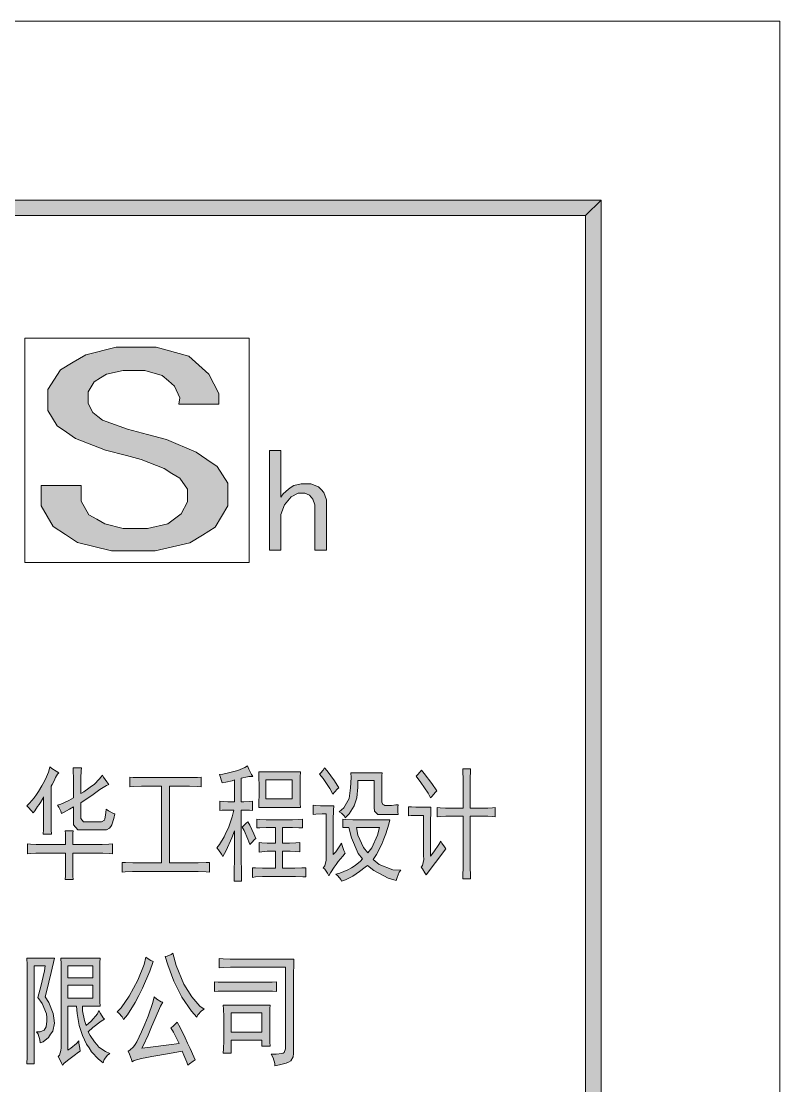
# Model space of a CAD drawing. Header units: millimetres. Extents: x 261 to 114907, y 32 to 1998430.
# Drawn here: x 110025 to 114907, y 1991581 to 1998430 of the extents above; entities that cross this region are included whole.
import ezdxf

# ---------------------------------------------------------------- set-up
doc = ezdxf.new("R2010")
doc.units = ezdxf.units.MM

msp = doc.modelspace()

# ---------------------------------------------------------------- hatches: boundary and pattern name
h = msp.add_hatch(color=0)
h.dxf.hatch_style = 2
h.paths.add_polyline_path([(113756.8, 1997279.2), (113656.8, 1997179.3), (17014.1, 1997179.3), (16914.1, 1997279.2)])
h = msp.add_hatch(color=0)
h.dxf.hatch_style = 2
h.paths.add_polyline_path([(113756.8, 1928283.3), (113656.8, 1928383.3), (113656.8, 1997179.3), (113756.8, 1997279.2)])
h = msp.add_hatch(color=0)
h.dxf.hatch_style = 2
h.paths.add_polyline_path([(111354, 1995397.4), (111354, 1995311.2), (111272.6, 1995174.6), (111191.1, 1995124.2), (111109.7, 1995073.8), (110888.2, 1995022.9), (110747.7, 1995022.9), (110607.2, 1995022.9), (110388.3, 1995075.5), (110309.9, 1995128.1), (110231, 1995180.2), (110152.6, 1995311.2), (110152.6, 1995390.1), (110152.6, 1995442.2), (110410.7, 1995442.2), (110410.7, 1995397.4), (110410.7, 1995341.4), (110461.1, 1995255.2), (110512, 1995225.5), (110562.4, 1995195.3), (110680.5, 1995165.6), (110747.7, 1995165.6), (110837.3, 1995165.6), (110969.6, 1995197), (111011.4, 1995228.9), (111053.7, 1995260.8), (111095.9, 1995337.5), (111095.9, 1995382.3), (111095.9, 1995419.8), (111045.5, 1995489.2), (110994.6, 1995521.1), (110944.2, 1995553), (110798.1, 1995610.7), (110702.9, 1995637), (110568, 1995670.6), (110374.1, 1995745.6), (110315.5, 1995787), (110256.5, 1995827.9), (110197.4, 1995925.3), (110197.4, 1995981.3), (110197.4, 1996060.2), (110278.9, 1996187.3), (110360.3, 1996236), (110441.8, 1996284.7), (110635.2, 1996333.4), (110747.7, 1996333.4), (110893.8, 1996333.4), (111104.1, 1996275.2), (111168.7, 1996217.4), (111233.4, 1996159.3), (111298, 1996033.9), (111298, 1995966.7), (111039.9, 1995966.7), (111045.5, 1996007.6), (111011.4, 1996082.6), (110972.2, 1996116.2), (110933, 1996149.8), (110820.5, 1996183.4), (110747.7, 1996183.4), (110680.5, 1996183.4), (110573.6, 1996159.3), (110534.4, 1996134.7), (110495.2, 1996110.6), (110455.5, 1996045.1), (110455.5, 1996003.7), (110455.5, 1995970.1), (110486.6, 1995912.4), (110517.6, 1995887.8), (110548.2, 1995863.7), (110708.5, 1995805.5), (110837.3, 1995771.9), (110961, 1995738.3), (111151.9, 1995657.7), (111219.6, 1995610.7), (111286.8, 1995564.2), (111354, 1995457.3)])
h = msp.add_hatch(color=0)
h.dxf.hatch_style = 2
h.paths.add_polyline_path([(111989.2, 1995027.3), (111914.2, 1995027.3), (111914.2, 1995296.6), (111914.2, 1995319.4), (111903, 1995354.7), (111891.8, 1995367.7), (111880.6, 1995381), (111850.9, 1995394), (111831.9, 1995394), (111807.8, 1995394), (111761.7, 1995369), (111740.1, 1995343.5), (111718.6, 1995318.1), (111697, 1995255.6), (111697, 1995218.1), (111697, 1995027.3), (111622.5, 1995027.3), (111622.5, 1995667.2), (111697, 1995667.2), (111697, 1995367.7), (111712.1, 1995388.4), (111744.9, 1995420.2), (111762.9, 1995431.5), (111780.6, 1995442.7), (111826.3, 1995453.9), (111854.3, 1995453.9), (111888.3, 1995453.9), (111938.8, 1995435.3), (111955.6, 1995416.4), (111972.4, 1995397.8), (111989.2, 1995350.9), (111989.2, 1995322.9)])
h = msp.add_hatch(color=0)
h.dxf.hatch_style = 2
h.paths.add_polyline_path([(110267.7, 1993594.9), (110259, 1993585.4), (110246.1, 1993565.1), (110240.9, 1993554.4), (110236.2, 1993543.6), (110224.1, 1993519.9), (110217.2, 1993507.4), (110217.2, 1993304.9), (110217.2, 1993279.9), (110218.5, 1993226.9), (110219.4, 1993198.9), (110166.8, 1993198.9), (110168.1, 1993228.6), (110169, 1993281.6), (110169, 1993304.9), (110169, 1993438.9), (110164.2, 1993428.1), (110150, 1993404), (110140.5, 1993390.6), (110130.6, 1993377.3), (110111.7, 1993350.1), (110101.8, 1993335.9), (110091, 1993350.1), (110070.7, 1993373.4), (110061.3, 1993382.9), (110078.1, 1993398.4), (110108.7, 1993434.1), (110122.4, 1993454.4), (110136.2, 1993474.7), (110158.2, 1993510), (110166.8, 1993524.6), (110175, 1993539.7), (110188.8, 1993569), (110194.4, 1993584.1), (110199.6, 1993598.8), (110207.8, 1993622.9), (110209.9, 1993632.4), (110222, 1993622.9), (110250.9, 1993604.4)])
h = msp.add_hatch(color=0)
h.dxf.hatch_style = 2
h.paths.add_polyline_path([(110413.7, 1993626.3), (110411.6, 1993607.4), (110409, 1993562.1), (110409, 1993535.8), (110409, 1993460.9), (110427.1, 1993471.6), (110461.1, 1993495.3), (110477.5, 1993507.4), (110493.9, 1993519.9), (110529.2, 1993556.1), (110548.2, 1993579.4), (110555.5, 1993566.9), (110575.8, 1993537.1), (110589.1, 1993519.9), (110573.6, 1993512.1), (110531.4, 1993485.9), (110505.1, 1993466.9), (110478.8, 1993448.4), (110430.6, 1993415.6), (110409, 1993401.4), (110409, 1993320.4), (110409, 1993300.1), (110425.8, 1993279.9), (110442.6, 1993279.9), (110526.6, 1993279.9), (110542.2, 1993279.9), (110560.3, 1993289.4), (110562.8, 1993298.4), (110565, 1993307.9), (110569.7, 1993339.3), (110572.3, 1993360.9), (110586.5, 1993350.1), (110614.1, 1993334.6), (110627.5, 1993329.9), (110621.4, 1993300.1), (110608.1, 1993259.6), (110601.2, 1993248.9), (110593.9, 1993237.7), (110573.6, 1993226.9), (110560.3, 1993226.9), (110413.7, 1993226.9), (110388.8, 1993226.9), (110362.5, 1993259.6), (110361.2, 1993292.4), (110361.2, 1993376.4), (110335.8, 1993360.9), (110297.4, 1993339.3), (110284.5, 1993332.9), (110280.6, 1993347.1), (110267.7, 1993373.4), (110257.8, 1993385.9), (110280.6, 1993392.4), (110332.3, 1993415.6), (110361.2, 1993432.9), (110361.2, 1993529.4), (110361.2, 1993559.1), (110359.9, 1993607.4), (110358.6, 1993626.3)])
h = msp.add_hatch(color=0)
h.dxf.hatch_style = 2
h.paths.add_polyline_path([(111301.9, 1993582.4), (111322.1, 1993585.4), (111368.2, 1993595.7), (111394.1, 1993602.6), (111419.9, 1993610), (111463.9, 1993627.6), (111481.6, 1993638.8), (111490.2, 1993618.2), (111507, 1993584.1), (111515.2, 1993569.9), (111507, 1993571.6), (111489.7, 1993570.8), (111480.7, 1993568.6), (111471.6, 1993566), (111451.8, 1993562.1), (111441.1, 1993560.8), (111441.1, 1993407.9), (111457.9, 1993407.9), (111493.6, 1993409.2), (111513, 1993410.9), (111513, 1993351.8), (111493.6, 1993353.1), (111457.9, 1993354.9), (111441.1, 1993354.9), (111441.1, 1993080.4), (111441.1, 1993045.9), (111442.3, 1992954.1), (111443.2, 1992896.4), (111395.4, 1992896.4), (111396.7, 1992954.1), (111398, 1993044.2), (111398, 1993076.9), (111398, 1993220.4), (111381.2, 1993176.9), (111343.7, 1993094.2), (111323.4, 1993055.4), (111314.8, 1993070.9), (111295.8, 1993098.9), (111285.1, 1993111.4), (111301.9, 1993133.4), (111331.6, 1993183.4), (111345, 1993211.4), (111358.3, 1993239.4), (111382, 1993310.9), (111392.8, 1993354.9), (111363.1, 1993354.9), (111318.7, 1993353.1), (111304, 1993351.8), (111304, 1993410.9), (111324.7, 1993409.2), (111354.4, 1993407.9), (111364.4, 1993407.9), (111398, 1993407.9), (111398, 1993548.3), (111382, 1993543.6), (111342.4, 1993534.1), (111318.7, 1993529.4), (111314.8, 1993543.6), (111306.6, 1993569.9)])
h = msp.add_hatch(color=0)
h.paths.add_polyline_path([(111822.4, 1993601.3), (111821.1, 1993566.9), (111820.3, 1993504.4), (111820.3, 1993476.4), (111820.3, 1993450.1), (111821.1, 1993396.7), (111822.4, 1993370.4), (111554, 1993370.4), (111554.8, 1993400.1), (111556.1, 1993456.1), (111556.1, 1993482.8), (111556.1, 1993509.1), (111554.8, 1993568.6), (111554, 1993601.3)])
h.paths.add_polyline_path([(111769.8, 1993426.4), (111769.8, 1993548.3), (111599.2, 1993548.3), (111599.2, 1993426.4)])
h = msp.add_hatch(color=0)
h.dxf.hatch_style = 2
h.paths.add_polyline_path([(111976.3, 1993626.3), (111995.2, 1993606.1), (112042.2, 1993541.9), (112069.8, 1993498.4), (112059.9, 1993490.6), (112040.9, 1993470.3), (112031.4, 1993457.8), (112010.7, 1993493.6), (111967.6, 1993557.4), (111944.8, 1993585.4), (111952.1, 1993591.9), (111967.6, 1993612.1)])
h = msp.add_hatch(color=0)
h.dxf.hatch_style = 2
h.paths.add_polyline_path([(112602.4, 1993610.4), (112617.9, 1993590.1), (112667, 1993524.6), (112700.6, 1993479.4), (112689.9, 1993466.9), (112669.6, 1993443.6), (112660.1, 1993432.9), (112644.2, 1993462.6), (112597.6, 1993532.4), (112566.2, 1993572.9), (112574.8, 1993581.1), (112592.9, 1993599.6)])
h = msp.add_hatch(color=0)
h.dxf.hatch_style = 2
h.paths.add_polyline_path([(112868.7, 1993367.4), (112868.7, 1993523.3), (112868.7, 1993554.4), (112867.4, 1993602.6), (112866.5, 1993619.9), (112916.5, 1993619.9), (112915.7, 1993599.6), (112914.4, 1993563.9), (112914.4, 1993548.3), (112914.4, 1993367.4), (113012.6, 1993367.4), (113027.3, 1993367.4), (113058.3, 1993368.6), (113075.1, 1993370.4), (113075.1, 1993310.9), (113057, 1993312.6), (113027.3, 1993314.4), (113015.2, 1993314.4), (112914.4, 1993314.4), (112914.4, 1993002.4), (112914.4, 1992983.4), (112915.7, 1992938.2), (112916.5, 1992911.9), (112866.5, 1992911.9), (112867.4, 1992938.2), (112868.7, 1992982.1), (112868.7, 1992998.9), (112868.7, 1993314.4), (112775.2, 1993314.4), (112757.1, 1993314.4), (112721.3, 1993312.6), (112703.2, 1993310.9), (112703.2, 1993370.4), (112721.3, 1993368.6), (112754.9, 1993367.4), (112770.4, 1993367.4)])
h = msp.add_hatch(color=0)
h.dxf.hatch_style = 2
h.paths.add_polyline_path([(111078.7, 1993563.9), (111107.5, 1993563.9), (111160.1, 1993565.1), (111184.2, 1993566.9), (111184.2, 1993504.4), (111160.1, 1993506.1), (111107.5, 1993507.4), (111078.7, 1993507.4), (110980.4, 1993507.4), (110980.4, 1993014.9), (111136.4, 1993014.9), (111164, 1993014.9), (111214.4, 1993016.2), (111236.8, 1993017.9), (111236.8, 1992955.4), (111214.4, 1992957.1), (111164.8, 1992958.4), (111138.6, 1992958.4), (110766.7, 1992958.4), (110740.4, 1992958.4), (110694.7, 1992957.1), (110675.3, 1992955.4), (110675.3, 1993017.9), (110696, 1993016.2), (110742.5, 1993014.9), (110769.3, 1993014.9), (110927.4, 1993014.9), (110927.4, 1993507.4), (110831.3, 1993507.4), (110800.3, 1993507.4), (110746.4, 1993506.1), (110723.6, 1993504.4), (110723.6, 1993566.9), (110746.4, 1993565.1), (110800.3, 1993563.9), (110831.3, 1993563.9)])
h = msp.add_hatch(color=0)
h.dxf.hatch_style = 2
h.paths.add_polyline_path([(112340.8, 1993326.9), (112320.6, 1993326.9), (112299, 1993348.4), (112297.7, 1993370.4), (112297.7, 1993544.9), (112192.1, 1993544.9), (112192.1, 1993501.4), (112184.4, 1993432.9), (112176.6, 1993407.9), (112168.4, 1993382.9), (112135.7, 1993331.2), (112110.3, 1993304.9), (112105.5, 1993315.6), (112086.6, 1993334.6), (112071.9, 1993342.4), (112102.1, 1993368.6), (112136.1, 1993429.8), (112140.4, 1993463.9), (112144.7, 1993498.4), (112147.8, 1993563.9), (112146.5, 1993594.9), (112348.1, 1993594.9), (112346.8, 1993576.4), (112345.5, 1993529.4), (112345.5, 1993501.4), (112345.5, 1993417.3), (112345.5, 1993404.8), (112352, 1993389.8), (112358.9, 1993387.6), (112365.4, 1993385), (112383.9, 1993383.7), (112396, 1993384.6), (112408, 1993385), (112435.6, 1993387.6), (112451.1, 1993388.9), (112449, 1993373.4), (112449, 1993342.4), (112451.1, 1993326.9)])
h = msp.add_hatch(color=0)
h.dxf.hatch_style = 2
h.paths.add_polyline_path([(112036.2, 1993382.9), (112034.9, 1993354.9), (112033.6, 1993292.4), (112033.6, 1993257.9), (112033.6, 1993067.9), (112049.1, 1993086.4), (112075.8, 1993123.9), (112086.6, 1993142.4), (112090, 1993126.9), (112102.1, 1993094.2), (112110.3, 1993076.9), (112094.8, 1993058.4), (112065.9, 1993022.6), (112053, 1993005.4), (112039.6, 1992988.1), (112015.5, 1992950.7), (112004.7, 1992930.4), (111996.5, 1992947.6), (111978.4, 1992974.4), (111968.9, 1992983.4), (111978.4, 1992995.9), (111987.9, 1993032.1), (111987.9, 1993055.4), (111987.9, 1993329.9), (111962.9, 1993329.9), (111920.7, 1993328.1), (111904.3, 1993326.9), (111904.3, 1993385.9), (111919.8, 1993384.6), (111952.1, 1993382.9), (111968.9, 1993382.9)])
h = msp.add_hatch(color=0)
h.dxf.hatch_style = 2
h.paths.add_polyline_path([(112662.3, 1993373.4), (112661, 1993343.7), (112660.1, 1993281.6), (112660.1, 1993248.9), (112660.1, 1993058.4), (112680.4, 1993085.1), (112712.7, 1993133.4), (112724.8, 1993154.9), (112732.1, 1993142.4), (112748.9, 1993117.9), (112758.4, 1993105.4), (112691.1, 1993017.9), (112675.6, 1992997.6), (112645.5, 1992957.1), (112631.2, 1992936.9), (112622.6, 1992950.7), (112607.1, 1992975.7), (112599.8, 1992986.9), (112608.4, 1992998.9), (112615.7, 1993036.4), (112614.4, 1993061.4), (112614.4, 1993320.4), (112582.1, 1993320.4), (112533.9, 1993319.1), (112518.3, 1993317.4), (112518.3, 1993376.4), (112537.7, 1993375.1), (112564, 1993373.4), (112571.4, 1993373.4)])
h = msp.add_hatch(color=0)
h.dxf.hatch_style = 2
h.paths.add_polyline_path([(111484.1, 1993279.9), (111496.2, 1993256.6), (111521.2, 1993201.9), (111534.6, 1993170.9), (111527.2, 1993164.4), (111508.3, 1993145.9), (111496.2, 1993133.4), (111484.1, 1993167.4), (111460, 1993223.9), (111447.9, 1993245.4), (111455.3, 1993253.2), (111473.4, 1993270.4)])
h = msp.add_hatch(color=0)
h.dxf.hatch_style = 2
h.paths.add_polyline_path([(111753, 1993292.4), (111772, 1993292.4), (111812.9, 1993294.1), (111834.5, 1993295.4), (111834.5, 1993239.4), (111812.9, 1993241.1), (111772, 1993242.4), (111753, 1993242.4), (111707.4, 1993242.4), (111707.4, 1993142.4), (111733.6, 1993142.4), (111751.7, 1993142.4), (111793.5, 1993144.1), (111817.7, 1993145.9), (111817.7, 1993086.4), (111793.5, 1993088.1), (111755.2, 1993089.4), (111741, 1993089.4), (111707.4, 1993089.4), (111707.4, 1992980.4), (111765.1, 1992980.4), (111786.6, 1992980.4), (111831.9, 1992982.1), (111856, 1992983.4), (111856, 1992924.4), (111837.1, 1992925.7), (111791.4, 1992927.4), (111765.1, 1992927.4), (111603.9, 1992927.4), (111577.7, 1992927.4), (111532, 1992924.4), (111513, 1992920.9), (111513, 1992983.4), (111532, 1992982.1), (111577.7, 1992980.4), (111603.9, 1992980.4), (111661.7, 1992980.4), (111661.7, 1993089.4), (111628.1, 1993089.4), (111609.1, 1993089.4), (111572.9, 1993086.4), (111556.1, 1993083.4), (111556.1, 1993145.9), (111572.9, 1993144.1), (111609.1, 1993142.4), (111628.1, 1993142.4), (111661.7, 1993142.4), (111661.7, 1993242.4), (111623.3, 1993242.4), (111601.8, 1993242.4), (111560.8, 1993241.1), (111541.9, 1993239.4), (111541.9, 1993295.4), (111560.8, 1993294.1), (111601.8, 1993292.4), (111623.3, 1993292.4)])
h = msp.add_hatch(color=0)
h.paths.add_polyline_path([(112096, 1993295.4), (112115.4, 1993294.1), (112158.5, 1993292.4), (112182.2, 1993292.4), (112398.6, 1993292.4), (112391.2, 1993264.4), (112371.4, 1993202.7), (112358.9, 1993169.1), (112346.4, 1993135.5), (112311.9, 1993069.2), (112290.4, 1993036.4), (112328.7, 1993003.7), (112417.5, 1992969.6), (112467.9, 1992967.9), (112458.5, 1992954.1), (112443.8, 1992920.9), (112439.1, 1992902.4), (112387.8, 1992916.6), (112295.1, 1992964.9), (112254.6, 1992998.9), (112238.7, 1992986.9), (112201.6, 1992959.3), (112180.1, 1992944.6), (112158.5, 1992929.5), (112111.6, 1992905.4), (112086.6, 1992896.4), (112081.8, 1992908.9), (112063.7, 1992932.1), (112050.4, 1992942.9), (112076.7, 1992949.4), (112126.6, 1992969.6), (112149.9, 1992983.4), (112173.6, 1992997.6), (112208.9, 1993025.6), (112221, 1993039.9), (112194.3, 1993075.6), (112151.2, 1993176.9), (112134.4, 1993242.4), (112096, 1993242.4)])
h.paths.add_polyline_path([(112256.8, 1993080.4), (112280.9, 1993111.4), (112318, 1993192.4), (112331.3, 1993242.4), (112182.2, 1993242.4), (112190.9, 1993194.1), (112227.9, 1993113.1)])
h = msp.add_hatch(color=0)
h.dxf.hatch_style = 2
h.paths.add_polyline_path([(110310.8, 1993133.4), (110310.8, 1993159.7), (110309.5, 1993203.6), (110308.2, 1993220.4), (110358.6, 1993220.4), (110357.7, 1993206.6), (110356.4, 1993163.1), (110356.4, 1993133.4), (110529.2, 1993133.4), (110546.9, 1993133.4), (110589.1, 1993134.7), (110613.3, 1993136.4), (110613.3, 1993073.9), (110590.4, 1993075.6), (110549.5, 1993076.9), (110531.4, 1993076.9), (110356.4, 1993076.9), (110356.4, 1993013.1), (110357.7, 1992929.1), (110358.6, 1992908.9), (110308.2, 1992908.9), (110309.5, 1992930.4), (110310.8, 1993014.9), (110310.8, 1993076.9), (110135.4, 1993076.9), (110119.9, 1993076.9), (110085.4, 1993075.6), (110066, 1993073.9), (110066, 1993136.4), (110085.4, 1993134.7), (110121.2, 1993133.4), (110138, 1993133.4)])
h = msp.add_hatch(color=0)
h.dxf.hatch_style = 2
h.paths.add_polyline_path([(110239.7, 1992402.5), (110218.1, 1992310.3), (110187.9, 1992185.4), (110179.8, 1992152.6), (110203.5, 1992115.5), (110231, 1992046.6), (110234.9, 1992015.6), (110238.4, 1991984.5), (110228, 1991932.8), (110214.2, 1991912.6), (110200.4, 1991892.3), (110166.4, 1991864.3), (110146.1, 1991856.6), (110144.9, 1991876.8), (110134.1, 1991912.6), (110124.2, 1991928.1), (110146.1, 1991928.1), (110173.7, 1991939.3), (110179.8, 1991950.1), (110185.4, 1991960.8), (110190.5, 1991996.2), (110189.2, 1992020.3), (110187.9, 1992044.4), (110159.1, 1992109.1), (110131.5, 1992149.6), (110150.9, 1992219.8), (110174.6, 1992321.1), (110179.8, 1992352.5), (110107.4, 1992352.5), (110107.4, 1991722.1), (110062.1, 1991722.1), (110063, 1991766.1), (110064.3, 1991851.8), (110064.3, 1991894.1), (110064.3, 1992259), (110064.3, 1992287), (110063, 1992358.6), (110062.1, 1992402.5)])
h = msp.add_hatch(color=0)
h.paths.add_polyline_path([(110532.2, 1992402.5), (110531, 1992374.1), (110530.1, 1992296.1), (110530.1, 1992246.5), (110530.1, 1992197.8), (110531, 1992121.6), (110532.2, 1992093.6), (110419.3, 1992093.6), (110419.3, 1992063.8), (110431.4, 1992001.3), (110443.5, 1991968.6), (110474.5, 1991995.3), (110515.4, 1992043.6), (110524.9, 1992065.6), (110534.8, 1992046.6), (110552.5, 1992018.6), (110561.1, 1992009.1), (110539.6, 1991995.3), (110486.6, 1991954.8), (110455.5, 1991928.1), (110468.9, 1991904.8), (110496.5, 1991864.3), (110510.7, 1991847.1), (110524.9, 1991829.8), (110567.2, 1991800.1), (110594.7, 1991787.6), (110580.5, 1991778.6), (110558.5, 1991748.8), (110551.6, 1991728.6), (110522.8, 1991751.8), (110477.5, 1991799.7), (110461.6, 1991823.8), (110445.2, 1991847.9), (110418.9, 1991904), (110408.6, 1991935.8), (110398.7, 1991968.2), (110384.9, 1992046.6), (110381, 1992093.6), (110325.8, 1992093.6), (110325.8, 1991809.6), (110345.2, 1991822.1), (110380.1, 1991851.8), (110395.6, 1991869.1), (110396.9, 1991854.8), (110401.7, 1991822.1), (110405.1, 1991803.6), (110394.4, 1991795.8), (110366.3, 1991775.5), (110348.7, 1991763.1), (110331.4, 1991750.6), (110302.1, 1991725.6), (110290.1, 1991713.1), (110285.3, 1991725.6), (110272, 1991753.6), (110263.4, 1991769.1), (110270.7, 1991778.6), (110280.2, 1991806.6), (110282.7, 1991825.1), (110282.7, 1992265.1), (110282.7, 1992296.1), (110281.5, 1992365), (110280.2, 1992402.5)])
h.paths.add_polyline_path([(110486.6, 1992143.6), (110486.6, 1992227.6), (110325.8, 1992227.6), (110325.8, 1992143.6)])
h.paths.add_polyline_path([(110486.6, 1992274.6), (110486.6, 1992352.5), (110325.8, 1992352.5), (110325.8, 1992274.6)])
h = msp.add_hatch(color=0)
h.dxf.hatch_style = 2
h.paths.add_polyline_path([(110875.3, 1992380.6), (110852.9, 1992318.1), (110805.9, 1992209.1), (110781.8, 1992162.1), (110758.1, 1992115.5), (110708.5, 1992037.5), (110683.5, 1992006.1), (110674, 1992023.3), (110653.3, 1992048.3), (110642.6, 1992056.1), (110668, 1992081.1), (110720.6, 1992157.3), (110748.1, 1992209.1), (110775.7, 1992260.3), (110815.4, 1992360.3), (110827.4, 1992408.6), (110836, 1992400.8), (110859.7, 1992386.6)])
h = msp.add_hatch(color=0)
h.dxf.hatch_style = 2
h.paths.add_polyline_path([(111000.2, 1992433.6), (111023.1, 1992353.8), (111071.8, 1992234), (111097.6, 1992193.5), (111123, 1992152.6), (111175.6, 1992093.6), (111201.9, 1992074.6), (111185.1, 1992063.8), (111162.3, 1992037.5), (111156.2, 1992021.6), (111120, 1992060.8), (111058.8, 1992151.3), (111033.8, 1992202.6), (111008.4, 1992254.3), (110967.9, 1992358.6), (110952.4, 1992411.6), (110965.3, 1992415), (110989.5, 1992425.8)])
h = msp.add_hatch(color=0)
h.dxf.hatch_style = 2
h.paths.add_polyline_path([(111780.2, 1992396.1), (111778.9, 1992361.6), (111777.6, 1992300.8), (111777.6, 1992274.6), (111777.6, 1991787.6), (111776.3, 1991767.4), (111760.4, 1991740.2), (111745.3, 1991733.3), (111730.2, 1991726), (111686.7, 1991714.4), (111657.8, 1991709.6), (111657.8, 1991723.8), (111645.7, 1991761.3), (111633.7, 1991784.6), (111665.1, 1991784.6), (111703.5, 1991787.6), (111710.4, 1991791.1), (111717.7, 1991794.1), (111725, 1991817.3), (111725, 1991837.6), (111725, 1992343.1), (111393.7, 1992343.1), (111372.1, 1992343.1), (111325.6, 1992341.3), (111300.1, 1992340), (111300.1, 1992399.1), (111325.6, 1992397.8), (111370.8, 1992396.1), (111391.5, 1992396.1)])
h = msp.add_hatch(color=0)
h.dxf.hatch_style = 2
h.paths.add_polyline_path([(111583.3, 1992246.5), (111598.8, 1992246.5), (111641, 1992247.8), (111667.3, 1992249.6), (111667.3, 1992187.1), (111642.3, 1992188.8), (111601.4, 1992190.1), (111585.8, 1992190.1), (111362.6, 1992190.1), (111339.8, 1992190.1), (111292.8, 1992188.8), (111269.1, 1992187.1), (111269.1, 1992249.6), (111292.8, 1992247.8), (111339.8, 1992246.5), (111362.6, 1992246.5)])
h = msp.add_hatch(color=0)
h.dxf.hatch_style = 2
h.paths.add_polyline_path([(111041.2, 1991853.1), (111031.3, 1991875.1), (111005, 1991925.1), (110988.2, 1991953.1), (111000.2, 1991962.6), (111020.5, 1991981.1), (111029.1, 1991990.6), (111047.2, 1991956.1), (111080.8, 1991888.4), (111096.3, 1991854.8), (111111.8, 1991821.2), (111136, 1991767.4), (111144.2, 1991747.1), (111130.8, 1991738.1), (111108.4, 1991720.8), (111098.5, 1991713.1), (111091.6, 1991731.6), (111072.2, 1991776.8), (111060.1, 1991803.6), (110980, 1991789.3), (110866.6, 1991769.1), (110833.5, 1991763.1), (110800.3, 1991756.6), (110752.9, 1991742.4), (110738.7, 1991734.6), (110735.2, 1991750.6), (110721.9, 1991784.6), (110712.4, 1991803.6), (110724.4, 1991809.6), (110747.3, 1991831.6), (110758.1, 1991847.1), (110768.8, 1991862.6), (110800.3, 1991928.1), (110821.4, 1991978.1), (110842.5, 1992028.1), (110871.8, 1992115.5), (110880.4, 1992152.6), (110898.1, 1992138.8), (110925.7, 1992121.6), (110935.6, 1992118.6), (110922.2, 1992091.8), (110886.9, 1992012.6), (110864.5, 1991959.5), (110842.5, 1991906.5), (110810.6, 1991837.6), (110801.1, 1991822.1), (110856.3, 1991828.6), (110976.1, 1991844.1)])
h = msp.add_hatch(color=0)
h.paths.add_polyline_path([(111626.3, 1992099.6), (111625.5, 1992078.1), (111624.2, 1992031.1), (111624.2, 1992006.1), (111624.2, 1991937.6), (111624.2, 1991912.6), (111625.5, 1991861.3), (111626.3, 1991834.6), (111573.8, 1991834.6), (111573.8, 1991875.1), (111376.8, 1991875.1), (111376.8, 1991791.1), (111324.3, 1991791.1), (111326.4, 1991819.1), (111329, 1991869.1), (111329, 1991890.6), (111329, 1992006.1), (111329, 1992026.3), (111326.4, 1992073.3), (111324.3, 1992099.6)])
h.paths.add_polyline_path([(111573.8, 1991925.1), (111573.8, 1992050), (111376.8, 1992050), (111376.8, 1991925.1)])

# ---------------------------------------------------------------- linework, layer by layer
at = {"color": 0, "lineweight": 0}
for points in [[(114906.9, 1927132.8), (114906.9, 1998429.8), (13963.2, 1998429.8), (13963.2, 1927132.8)], [(113756.8, 1997279.2), (113656.8, 1997179.3), (17014.1, 1997179.3), (16914.1, 1997279.2)], [(113756.8, 1928283.3), (113656.8, 1928383.3), (113656.8, 1997179.3), (113756.8, 1997279.2)], [(110047.5, 1996390.7), (111491.5, 1996390.7), (111491.5, 1994946.7), (110047.5, 1994946.7)], [(111354, 1995397.4), (111354, 1995311.2), (111272.6, 1995174.6), (111191.1, 1995124.2), (111109.7, 1995073.8), (110888.2, 1995022.9), (110747.7, 1995022.9), (110607.2, 1995022.9), (110388.3, 1995075.5), (110309.9, 1995128.1), (110231, 1995180.2), (110152.6, 1995311.2), (110152.6, 1995390.1), (110152.6, 1995442.2), (110410.7, 1995442.2), (110410.7, 1995397.4), (110410.7, 1995341.4), (110461.1, 1995255.2), (110512, 1995225.5), (110562.4, 1995195.3), (110680.5, 1995165.6), (110747.7, 1995165.6), (110837.3, 1995165.6), (110969.6, 1995197), (111011.4, 1995228.9), (111053.7, 1995260.8), (111095.9, 1995337.5), (111095.9, 1995382.3), (111095.9, 1995419.8), (111045.5, 1995489.2), (110994.6, 1995521.1), (110944.2, 1995553), (110798.1, 1995610.7), (110702.9, 1995637), (110568, 1995670.6), (110374.1, 1995745.6), (110315.5, 1995787), (110256.5, 1995827.9), (110197.4, 1995925.3), (110197.4, 1995981.3), (110197.4, 1996060.2), (110278.9, 1996187.3), (110360.3, 1996236), (110441.8, 1996284.7), (110635.2, 1996333.4), (110747.7, 1996333.4), (110893.8, 1996333.4), (111104.1, 1996275.2), (111168.7, 1996217.4), (111233.4, 1996159.3), (111298, 1996033.9), (111298, 1995966.7), (111039.9, 1995966.7), (111045.5, 1996007.6), (111011.4, 1996082.6), (110972.2, 1996116.2), (110933, 1996149.8), (110820.5, 1996183.4), (110747.7, 1996183.4), (110680.5, 1996183.4), (110573.6, 1996159.3), (110534.4, 1996134.7), (110495.2, 1996110.6), (110455.5, 1996045.1), (110455.5, 1996003.7), (110455.5, 1995970.1), (110486.6, 1995912.4), (110517.6, 1995887.8), (110548.2, 1995863.7), (110708.5, 1995805.5), (110837.3, 1995771.9), (110961, 1995738.3), (111151.9, 1995657.7), (111219.6, 1995610.7), (111286.8, 1995564.2), (111354, 1995457.3)], [(111989.2, 1995027.3), (111914.2, 1995027.3), (111914.2, 1995296.6), (111914.2, 1995319.4), (111903, 1995354.7), (111891.8, 1995367.7), (111880.6, 1995381), (111850.9, 1995394), (111831.9, 1995394), (111807.8, 1995394), (111761.7, 1995369), (111740.1, 1995343.5), (111718.6, 1995318.1), (111697, 1995255.6), (111697, 1995218.1), (111697, 1995027.3), (111622.5, 1995027.3), (111622.5, 1995667.2), (111697, 1995667.2), (111697, 1995367.7), (111712.1, 1995388.4), (111744.9, 1995420.2), (111762.9, 1995431.5), (111780.6, 1995442.7), (111826.3, 1995453.9), (111854.3, 1995453.9), (111888.3, 1995453.9), (111938.8, 1995435.3), (111955.6, 1995416.4), (111972.4, 1995397.8), (111989.2, 1995350.9), (111989.2, 1995322.9)], [(110267.7, 1993594.9), (110259, 1993585.4), (110246.1, 1993565.1), (110240.9, 1993554.4), (110236.2, 1993543.6), (110224.1, 1993519.9), (110217.2, 1993507.4), (110217.2, 1993304.9), (110217.2, 1993279.9), (110218.5, 1993226.9), (110219.4, 1993198.9), (110166.8, 1993198.9), (110168.1, 1993228.6), (110169, 1993281.6), (110169, 1993304.9), (110169, 1993438.9), (110164.2, 1993428.1), (110150, 1993404), (110140.5, 1993390.6), (110130.6, 1993377.3), (110111.7, 1993350.1), (110101.8, 1993335.9), (110091, 1993350.1), (110070.7, 1993373.4), (110061.3, 1993382.9), (110078.1, 1993398.4), (110108.7, 1993434.1), (110122.4, 1993454.4), (110136.2, 1993474.7), (110158.2, 1993510), (110166.8, 1993524.6), (110175, 1993539.7), (110188.8, 1993569), (110194.4, 1993584.1), (110199.6, 1993598.8), (110207.8, 1993622.9), (110209.9, 1993632.4), (110222, 1993622.9), (110250.9, 1993604.4)], [(110413.7, 1993626.3), (110411.6, 1993607.4), (110409, 1993562.1), (110409, 1993535.8), (110409, 1993460.9), (110427.1, 1993471.6), (110461.1, 1993495.3), (110477.5, 1993507.4), (110493.9, 1993519.9), (110529.2, 1993556.1), (110548.2, 1993579.4), (110555.5, 1993566.9), (110575.8, 1993537.1), (110589.1, 1993519.9), (110573.6, 1993512.1), (110531.4, 1993485.9), (110505.1, 1993466.9), (110478.8, 1993448.4), (110430.6, 1993415.6), (110409, 1993401.4), (110409, 1993320.4), (110409, 1993300.1), (110425.8, 1993279.9), (110442.6, 1993279.9), (110526.6, 1993279.9), (110542.2, 1993279.9), (110560.3, 1993289.4), (110562.8, 1993298.4), (110565, 1993307.9), (110569.7, 1993339.3), (110572.3, 1993360.9), (110586.5, 1993350.1), (110614.1, 1993334.6), (110627.5, 1993329.9), (110621.4, 1993300.1), (110608.1, 1993259.6), (110601.2, 1993248.9), (110593.9, 1993237.7), (110573.6, 1993226.9), (110560.3, 1993226.9), (110413.7, 1993226.9), (110388.8, 1993226.9), (110362.5, 1993259.6), (110361.2, 1993292.4), (110361.2, 1993376.4), (110335.8, 1993360.9), (110297.4, 1993339.3), (110284.5, 1993332.9), (110280.6, 1993347.1), (110267.7, 1993373.4), (110257.8, 1993385.9), (110280.6, 1993392.4), (110332.3, 1993415.6), (110361.2, 1993432.9), (110361.2, 1993529.4), (110361.2, 1993559.1), (110359.9, 1993607.4), (110358.6, 1993626.3)], [(111301.9, 1993582.4), (111322.1, 1993585.4), (111368.2, 1993595.7), (111394.1, 1993602.6), (111419.9, 1993610), (111463.9, 1993627.6), (111481.6, 1993638.8), (111490.2, 1993618.2), (111507, 1993584.1), (111515.2, 1993569.9), (111507, 1993571.6), (111489.7, 1993570.8), (111480.7, 1993568.6), (111471.6, 1993566), (111451.8, 1993562.1), (111441.1, 1993560.8), (111441.1, 1993407.9), (111457.9, 1993407.9), (111493.6, 1993409.2), (111513, 1993410.9), (111513, 1993351.8), (111493.6, 1993353.1), (111457.9, 1993354.9), (111441.1, 1993354.9), (111441.1, 1993080.4), (111441.1, 1993045.9), (111442.3, 1992954.1), (111443.2, 1992896.4), (111395.4, 1992896.4), (111396.7, 1992954.1), (111398, 1993044.2), (111398, 1993076.9), (111398, 1993220.4), (111381.2, 1993176.9), (111343.7, 1993094.2), (111323.4, 1993055.4), (111314.8, 1993070.9), (111295.8, 1993098.9), (111285.1, 1993111.4), (111301.9, 1993133.4), (111331.6, 1993183.4), (111345, 1993211.4), (111358.3, 1993239.4), (111382, 1993310.9), (111392.8, 1993354.9), (111363.1, 1993354.9), (111318.7, 1993353.1), (111304, 1993351.8), (111304, 1993410.9), (111324.7, 1993409.2), (111354.4, 1993407.9), (111364.4, 1993407.9), (111398, 1993407.9), (111398, 1993548.3), (111382, 1993543.6), (111342.4, 1993534.1), (111318.7, 1993529.4), (111314.8, 1993543.6), (111306.6, 1993569.9)], [(111822.4, 1993601.3), (111821.1, 1993566.9), (111820.3, 1993504.4), (111820.3, 1993476.4), (111820.3, 1993450.1), (111821.1, 1993396.7), (111822.4, 1993370.4), (111554, 1993370.4), (111554.8, 1993400.1), (111556.1, 1993456.1), (111556.1, 1993482.8), (111556.1, 1993509.1), (111554.8, 1993568.6), (111554, 1993601.3)], [(111976.3, 1993626.3), (111995.2, 1993606.1), (112042.2, 1993541.9), (112069.8, 1993498.4), (112059.9, 1993490.6), (112040.9, 1993470.3), (112031.4, 1993457.8), (112010.7, 1993493.6), (111967.6, 1993557.4), (111944.8, 1993585.4), (111952.1, 1993591.9), (111967.6, 1993612.1)], [(112602.4, 1993610.4), (112617.9, 1993590.1), (112667, 1993524.6), (112700.6, 1993479.4), (112689.9, 1993466.9), (112669.6, 1993443.6), (112660.1, 1993432.9), (112644.2, 1993462.6), (112597.6, 1993532.4), (112566.2, 1993572.9), (112574.8, 1993581.1), (112592.9, 1993599.6)], [(112868.7, 1993367.4), (112868.7, 1993523.3), (112868.7, 1993554.4), (112867.4, 1993602.6), (112866.5, 1993619.9), (112916.5, 1993619.9), (112915.7, 1993599.6), (112914.4, 1993563.9), (112914.4, 1993548.3), (112914.4, 1993367.4), (113012.6, 1993367.4), (113027.3, 1993367.4), (113058.3, 1993368.6), (113075.1, 1993370.4), (113075.1, 1993310.9), (113057, 1993312.6), (113027.3, 1993314.4), (113015.2, 1993314.4), (112914.4, 1993314.4), (112914.4, 1993002.4), (112914.4, 1992983.4), (112915.7, 1992938.2), (112916.5, 1992911.9), (112866.5, 1992911.9), (112867.4, 1992938.2), (112868.7, 1992982.1), (112868.7, 1992998.9), (112868.7, 1993314.4), (112775.2, 1993314.4), (112757.1, 1993314.4), (112721.3, 1993312.6), (112703.2, 1993310.9), (112703.2, 1993370.4), (112721.3, 1993368.6), (112754.9, 1993367.4), (112770.4, 1993367.4)], [(111078.7, 1993563.9), (111107.5, 1993563.9), (111160.1, 1993565.1), (111184.2, 1993566.9), (111184.2, 1993504.4), (111160.1, 1993506.1), (111107.5, 1993507.4), (111078.7, 1993507.4), (110980.4, 1993507.4), (110980.4, 1993014.9), (111136.4, 1993014.9), (111164, 1993014.9), (111214.4, 1993016.2), (111236.8, 1993017.9), (111236.8, 1992955.4), (111214.4, 1992957.1), (111164.8, 1992958.4), (111138.6, 1992958.4), (110766.7, 1992958.4), (110740.4, 1992958.4), (110694.7, 1992957.1), (110675.3, 1992955.4), (110675.3, 1993017.9), (110696, 1993016.2), (110742.5, 1993014.9), (110769.3, 1993014.9), (110927.4, 1993014.9), (110927.4, 1993507.4), (110831.3, 1993507.4), (110800.3, 1993507.4), (110746.4, 1993506.1), (110723.6, 1993504.4), (110723.6, 1993566.9), (110746.4, 1993565.1), (110800.3, 1993563.9), (110831.3, 1993563.9)], [(111769.8, 1993426.4), (111769.8, 1993548.3), (111599.2, 1993548.3), (111599.2, 1993426.4)], [(112340.8, 1993326.9), (112320.6, 1993326.9), (112299, 1993348.4), (112297.7, 1993370.4), (112297.7, 1993544.9), (112192.1, 1993544.9), (112192.1, 1993501.4), (112184.4, 1993432.9), (112176.6, 1993407.9), (112168.4, 1993382.9), (112135.7, 1993331.2), (112110.3, 1993304.9), (112105.5, 1993315.6), (112086.6, 1993334.6), (112071.9, 1993342.4), (112102.1, 1993368.6), (112136.1, 1993429.8), (112140.4, 1993463.9), (112144.7, 1993498.4), (112147.8, 1993563.9), (112146.5, 1993594.9), (112348.1, 1993594.9), (112346.8, 1993576.4), (112345.5, 1993529.4), (112345.5, 1993501.4), (112345.5, 1993417.3), (112345.5, 1993404.8), (112352, 1993389.8), (112358.9, 1993387.6), (112365.4, 1993385), (112383.9, 1993383.7), (112396, 1993384.6), (112408, 1993385), (112435.6, 1993387.6), (112451.1, 1993388.9), (112449, 1993373.4), (112449, 1993342.4), (112451.1, 1993326.9)], [(112036.2, 1993382.9), (112034.9, 1993354.9), (112033.6, 1993292.4), (112033.6, 1993257.9), (112033.6, 1993067.9), (112049.1, 1993086.4), (112075.8, 1993123.9), (112086.6, 1993142.4), (112090, 1993126.9), (112102.1, 1993094.2), (112110.3, 1993076.9), (112094.8, 1993058.4), (112065.9, 1993022.6), (112053, 1993005.4), (112039.6, 1992988.1), (112015.5, 1992950.7), (112004.7, 1992930.4), (111996.5, 1992947.6), (111978.4, 1992974.4), (111968.9, 1992983.4), (111978.4, 1992995.9), (111987.9, 1993032.1), (111987.9, 1993055.4), (111987.9, 1993329.9), (111962.9, 1993329.9), (111920.7, 1993328.1), (111904.3, 1993326.9), (111904.3, 1993385.9), (111919.8, 1993384.6), (111952.1, 1993382.9), (111968.9, 1993382.9)], [(112662.3, 1993373.4), (112661, 1993343.7), (112660.1, 1993281.6), (112660.1, 1993248.9), (112660.1, 1993058.4), (112680.4, 1993085.1), (112712.7, 1993133.4), (112724.8, 1993154.9), (112732.1, 1993142.4), (112748.9, 1993117.9), (112758.4, 1993105.4), (112691.1, 1993017.9), (112675.6, 1992997.6), (112645.5, 1992957.1), (112631.2, 1992936.9), (112622.6, 1992950.7), (112607.1, 1992975.7), (112599.8, 1992986.9), (112608.4, 1992998.9), (112615.7, 1993036.4), (112614.4, 1993061.4), (112614.4, 1993320.4), (112582.1, 1993320.4), (112533.9, 1993319.1), (112518.3, 1993317.4), (112518.3, 1993376.4), (112537.7, 1993375.1), (112564, 1993373.4), (112571.4, 1993373.4)], [(111484.1, 1993279.9), (111496.2, 1993256.6), (111521.2, 1993201.9), (111534.6, 1993170.9), (111527.2, 1993164.4), (111508.3, 1993145.9), (111496.2, 1993133.4), (111484.1, 1993167.4), (111460, 1993223.9), (111447.9, 1993245.4), (111455.3, 1993253.2), (111473.4, 1993270.4)], [(111753, 1993292.4), (111772, 1993292.4), (111812.9, 1993294.1), (111834.5, 1993295.4), (111834.5, 1993239.4), (111812.9, 1993241.1), (111772, 1993242.4), (111753, 1993242.4), (111707.4, 1993242.4), (111707.4, 1993142.4), (111733.6, 1993142.4), (111751.7, 1993142.4), (111793.5, 1993144.1), (111817.7, 1993145.9), (111817.7, 1993086.4), (111793.5, 1993088.1), (111755.2, 1993089.4), (111741, 1993089.4), (111707.4, 1993089.4), (111707.4, 1992980.4), (111765.1, 1992980.4), (111786.6, 1992980.4), (111831.9, 1992982.1), (111856, 1992983.4), (111856, 1992924.4), (111837.1, 1992925.7), (111791.4, 1992927.4), (111765.1, 1992927.4), (111603.9, 1992927.4), (111577.7, 1992927.4), (111532, 1992924.4), (111513, 1992920.9), (111513, 1992983.4), (111532, 1992982.1), (111577.7, 1992980.4), (111603.9, 1992980.4), (111661.7, 1992980.4), (111661.7, 1993089.4), (111628.1, 1993089.4), (111609.1, 1993089.4), (111572.9, 1993086.4), (111556.1, 1993083.4), (111556.1, 1993145.9), (111572.9, 1993144.1), (111609.1, 1993142.4), (111628.1, 1993142.4), (111661.7, 1993142.4), (111661.7, 1993242.4), (111623.3, 1993242.4), (111601.8, 1993242.4), (111560.8, 1993241.1), (111541.9, 1993239.4), (111541.9, 1993295.4), (111560.8, 1993294.1), (111601.8, 1993292.4), (111623.3, 1993292.4)], [(112096, 1993295.4), (112115.4, 1993294.1), (112158.5, 1993292.4), (112182.2, 1993292.4), (112398.6, 1993292.4), (112391.2, 1993264.4), (112371.4, 1993202.7), (112358.9, 1993169.1), (112346.4, 1993135.5), (112311.9, 1993069.2), (112290.4, 1993036.4), (112328.7, 1993003.7), (112417.5, 1992969.6), (112467.9, 1992967.9), (112458.5, 1992954.1), (112443.8, 1992920.9), (112439.1, 1992902.4), (112387.8, 1992916.6), (112295.1, 1992964.9), (112254.6, 1992998.9), (112238.7, 1992986.9), (112201.6, 1992959.3), (112180.1, 1992944.6), (112158.5, 1992929.5), (112111.6, 1992905.4), (112086.6, 1992896.4), (112081.8, 1992908.9), (112063.7, 1992932.1), (112050.4, 1992942.9), (112076.7, 1992949.4), (112126.6, 1992969.6), (112149.9, 1992983.4), (112173.6, 1992997.6), (112208.9, 1993025.6), (112221, 1993039.9), (112194.3, 1993075.6), (112151.2, 1993176.9), (112134.4, 1993242.4), (112096, 1993242.4)], [(110310.8, 1993133.4), (110310.8, 1993159.7), (110309.5, 1993203.6), (110308.2, 1993220.4), (110358.6, 1993220.4), (110357.7, 1993206.6), (110356.4, 1993163.1), (110356.4, 1993133.4), (110529.2, 1993133.4), (110546.9, 1993133.4), (110589.1, 1993134.7), (110613.3, 1993136.4), (110613.3, 1993073.9), (110590.4, 1993075.6), (110549.5, 1993076.9), (110531.4, 1993076.9), (110356.4, 1993076.9), (110356.4, 1993013.1), (110357.7, 1992929.1), (110358.6, 1992908.9), (110308.2, 1992908.9), (110309.5, 1992930.4), (110310.8, 1993014.9), (110310.8, 1993076.9), (110135.4, 1993076.9), (110119.9, 1993076.9), (110085.4, 1993075.6), (110066, 1993073.9), (110066, 1993136.4), (110085.4, 1993134.7), (110121.2, 1993133.4), (110138, 1993133.4)], [(112256.8, 1993080.4), (112280.9, 1993111.4), (112318, 1993192.4), (112331.3, 1993242.4), (112182.2, 1993242.4), (112190.9, 1993194.1), (112227.9, 1993113.1)], [(110239.7, 1992402.5), (110218.1, 1992310.3), (110187.9, 1992185.4), (110179.8, 1992152.6), (110203.5, 1992115.5), (110231, 1992046.6), (110234.9, 1992015.6), (110238.4, 1991984.5), (110228, 1991932.8), (110214.2, 1991912.6), (110200.4, 1991892.3), (110166.4, 1991864.3), (110146.1, 1991856.6), (110144.9, 1991876.8), (110134.1, 1991912.6), (110124.2, 1991928.1), (110146.1, 1991928.1), (110173.7, 1991939.3), (110179.8, 1991950.1), (110185.4, 1991960.8), (110190.5, 1991996.2), (110189.2, 1992020.3), (110187.9, 1992044.4), (110159.1, 1992109.1), (110131.5, 1992149.6), (110150.9, 1992219.8), (110174.6, 1992321.1), (110179.8, 1992352.5), (110107.4, 1992352.5), (110107.4, 1991722.1), (110062.1, 1991722.1), (110063, 1991766.1), (110064.3, 1991851.8), (110064.3, 1991894.1), (110064.3, 1992259), (110064.3, 1992287), (110063, 1992358.6), (110062.1, 1992402.5)], [(110532.2, 1992402.5), (110531, 1992374.1), (110530.1, 1992296.1), (110530.1, 1992246.5), (110530.1, 1992197.8), (110531, 1992121.6), (110532.2, 1992093.6), (110419.3, 1992093.6), (110419.3, 1992063.8), (110431.4, 1992001.3), (110443.5, 1991968.6), (110474.5, 1991995.3), (110515.4, 1992043.6), (110524.9, 1992065.6), (110534.8, 1992046.6), (110552.5, 1992018.6), (110561.1, 1992009.1), (110539.6, 1991995.3), (110486.6, 1991954.8), (110455.5, 1991928.1), (110468.9, 1991904.8), (110496.5, 1991864.3), (110510.7, 1991847.1), (110524.9, 1991829.8), (110567.2, 1991800.1), (110594.7, 1991787.6), (110580.5, 1991778.6), (110558.5, 1991748.8), (110551.6, 1991728.6), (110522.8, 1991751.8), (110477.5, 1991799.7), (110461.6, 1991823.8), (110445.2, 1991847.9), (110418.9, 1991904), (110408.6, 1991935.8), (110398.7, 1991968.2), (110384.9, 1992046.6), (110381, 1992093.6), (110325.8, 1992093.6), (110325.8, 1991809.6), (110345.2, 1991822.1), (110380.1, 1991851.8), (110395.6, 1991869.1), (110396.9, 1991854.8), (110401.7, 1991822.1), (110405.1, 1991803.6), (110394.4, 1991795.8), (110366.3, 1991775.5), (110348.7, 1991763.1), (110331.4, 1991750.6), (110302.1, 1991725.6), (110290.1, 1991713.1), (110285.3, 1991725.6), (110272, 1991753.6), (110263.4, 1991769.1), (110270.7, 1991778.6), (110280.2, 1991806.6), (110282.7, 1991825.1), (110282.7, 1992265.1), (110282.7, 1992296.1), (110281.5, 1992365), (110280.2, 1992402.5)], [(110875.3, 1992380.6), (110852.9, 1992318.1), (110805.9, 1992209.1), (110781.8, 1992162.1), (110758.1, 1992115.5), (110708.5, 1992037.5), (110683.5, 1992006.1), (110674, 1992023.3), (110653.3, 1992048.3), (110642.6, 1992056.1), (110668, 1992081.1), (110720.6, 1992157.3), (110748.1, 1992209.1), (110775.7, 1992260.3), (110815.4, 1992360.3), (110827.4, 1992408.6), (110836, 1992400.8), (110859.7, 1992386.6)], [(111000.2, 1992433.6), (111023.1, 1992353.8), (111071.8, 1992234), (111097.6, 1992193.5), (111123, 1992152.6), (111175.6, 1992093.6), (111201.9, 1992074.6), (111185.1, 1992063.8), (111162.3, 1992037.5), (111156.2, 1992021.6), (111120, 1992060.8), (111058.8, 1992151.3), (111033.8, 1992202.6), (111008.4, 1992254.3), (110967.9, 1992358.6), (110952.4, 1992411.6), (110965.3, 1992415), (110989.5, 1992425.8)], [(111780.2, 1992396.1), (111778.9, 1992361.6), (111777.6, 1992300.8), (111777.6, 1992274.6), (111777.6, 1991787.6), (111776.3, 1991767.4), (111760.4, 1991740.2), (111745.3, 1991733.3), (111730.2, 1991726), (111686.7, 1991714.4), (111657.8, 1991709.6), (111657.8, 1991723.8), (111645.7, 1991761.3), (111633.7, 1991784.6), (111665.1, 1991784.6), (111703.5, 1991787.6), (111710.4, 1991791.1), (111717.7, 1991794.1), (111725, 1991817.3), (111725, 1991837.6), (111725, 1992343.1), (111393.7, 1992343.1), (111372.1, 1992343.1), (111325.6, 1992341.3), (111300.1, 1992340), (111300.1, 1992399.1), (111325.6, 1992397.8), (111370.8, 1992396.1), (111391.5, 1992396.1)], [(110486.6, 1992274.6), (110486.6, 1992352.5), (110325.8, 1992352.5), (110325.8, 1992274.6)], [(111583.3, 1992246.5), (111598.8, 1992246.5), (111641, 1992247.8), (111667.3, 1992249.6), (111667.3, 1992187.1), (111642.3, 1992188.8), (111601.4, 1992190.1), (111585.8, 1992190.1), (111362.6, 1992190.1), (111339.8, 1992190.1), (111292.8, 1992188.8), (111269.1, 1992187.1), (111269.1, 1992249.6), (111292.8, 1992247.8), (111339.8, 1992246.5), (111362.6, 1992246.5)], [(110486.6, 1992143.6), (110486.6, 1992227.6), (110325.8, 1992227.6), (110325.8, 1992143.6)], [(111041.2, 1991853.1), (111031.3, 1991875.1), (111005, 1991925.1), (110988.2, 1991953.1), (111000.2, 1991962.6), (111020.5, 1991981.1), (111029.1, 1991990.6), (111047.2, 1991956.1), (111080.8, 1991888.4), (111096.3, 1991854.8), (111111.8, 1991821.2), (111136, 1991767.4), (111144.2, 1991747.1), (111130.8, 1991738.1), (111108.4, 1991720.8), (111098.5, 1991713.1), (111091.6, 1991731.6), (111072.2, 1991776.8), (111060.1, 1991803.6), (110980, 1991789.3), (110866.6, 1991769.1), (110833.5, 1991763.1), (110800.3, 1991756.6), (110752.9, 1991742.4), (110738.7, 1991734.6), (110735.2, 1991750.6), (110721.9, 1991784.6), (110712.4, 1991803.6), (110724.4, 1991809.6), (110747.3, 1991831.6), (110758.1, 1991847.1), (110768.8, 1991862.6), (110800.3, 1991928.1), (110821.4, 1991978.1), (110842.5, 1992028.1), (110871.8, 1992115.5), (110880.4, 1992152.6), (110898.1, 1992138.8), (110925.7, 1992121.6), (110935.6, 1992118.6), (110922.2, 1992091.8), (110886.9, 1992012.6), (110864.5, 1991959.5), (110842.5, 1991906.5), (110810.6, 1991837.6), (110801.1, 1991822.1), (110856.3, 1991828.6), (110976.1, 1991844.1)], [(111626.3, 1992099.6), (111625.5, 1992078.1), (111624.2, 1992031.1), (111624.2, 1992006.1), (111624.2, 1991937.6), (111624.2, 1991912.6), (111625.5, 1991861.3), (111626.3, 1991834.6), (111573.8, 1991834.6), (111573.8, 1991875.1), (111376.8, 1991875.1), (111376.8, 1991791.1), (111324.3, 1991791.1), (111326.4, 1991819.1), (111329, 1991869.1), (111329, 1991890.6), (111329, 1992006.1), (111329, 1992026.3), (111326.4, 1992073.3), (111324.3, 1992099.6)], [(111573.8, 1991925.1), (111573.8, 1992050), (111376.8, 1992050), (111376.8, 1991925.1)]]:
    msp.add_lwpolyline(points, close=True, dxfattribs=at)

doc.saveas('drawing.dxf')
